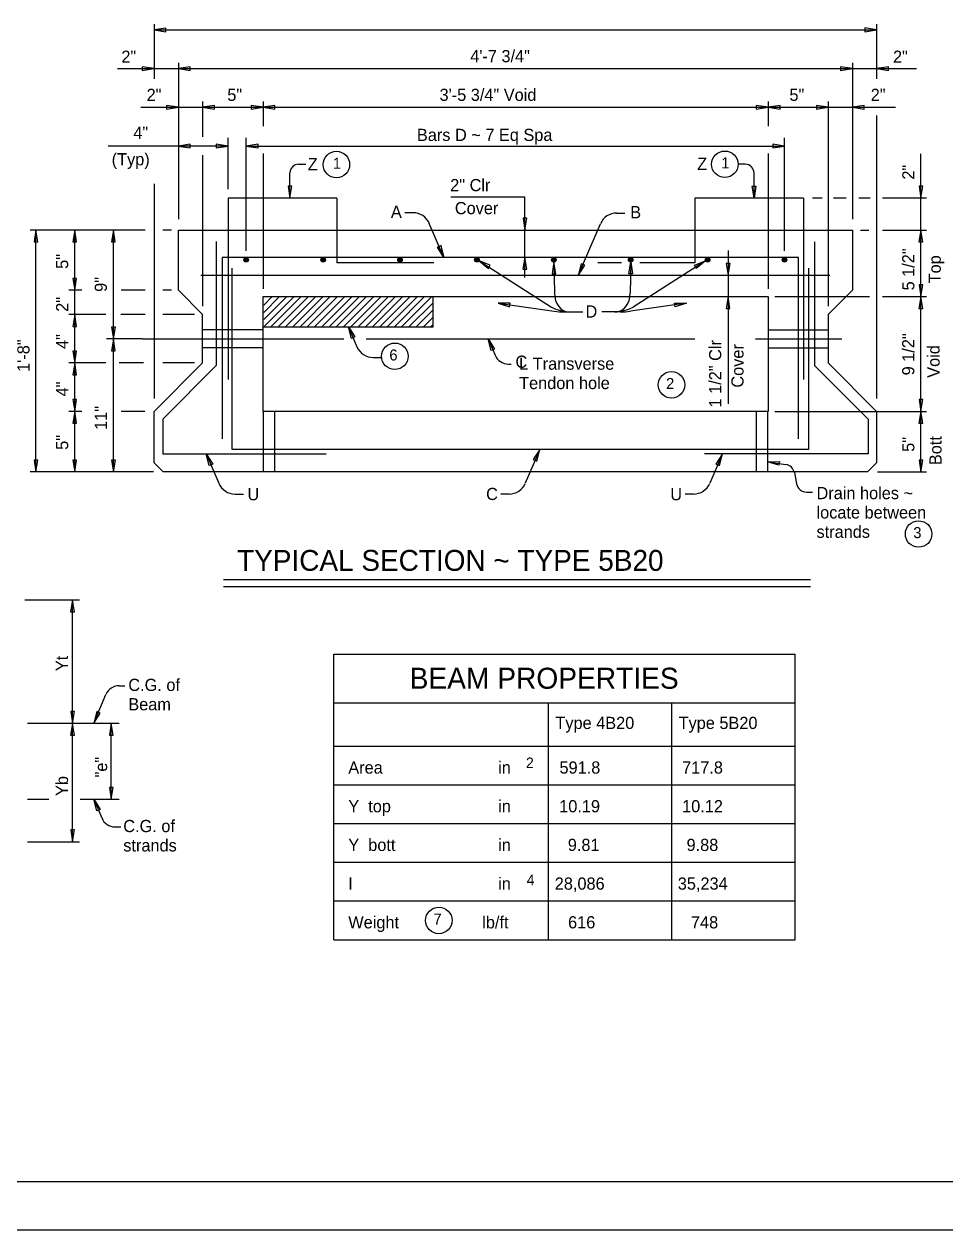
# Model space of a CAD drawing. Extents: x 1000 to 1069, y 1000 to 1045.
# Drawn here: x 1016.41 to 1025.93, y 1000 to 1012.47 of the extents above; entities that cross this region are included whole.
import ezdxf

# ---------------------------------------------------------------- set-up
doc = ezdxf.new("R2010")
doc.units = 0
doc.layers.add('D_SHEET', color=7, linetype='Continuous')
doc.layers.add('Working Level 1', color=7, linetype='Continuous')

msp = doc.modelspace()

# ---------------------------------------------------------------- linework, layer by layer
at = {"layer": 'D_SHEET'}
for p, q in [((1002, 1000.5), (1033.5, 1000.5)), ((1000, 1000), (1034, 1000))]:
    msp.add_line(p, q, dxfattribs=at)
at = {"layer": 'Working Level 1'}
for p, q in [((1017.751, 1012.465), (1017.751, 1011.899)), ((1025.217, 1012.465), (1025.217, 1011.899)), ((1017.751, 1012.405), (1025.217, 1012.405)), ((1018.002, 1012.065), (1018.002, 1010.45)), ((1024.966, 1012.065), (1024.966, 1010.45)), ((1017.372, 1012.005), (1025.628, 1012.005)), ((1018.252, 1011.665), (1018.252, 1011.299)), ((1018.877, 1011.665), (1018.877, 1011.411)), ((1024.096, 1011.665), (1024.096, 1011.411)), ((1024.717, 1011.665), (1024.717, 1009.55)), ((1017.616, 1011.605), (1025.411, 1011.605)), ((1025.217, 1011.521), (1025.217, 1008.594)), ((1018.516, 1010.76), (1018.516, 1011.29)), ((1018.703, 1010.121), (1018.703, 1011.29)), ((1024.266, 1010.121), (1024.266, 1011.29)), ((1018.516, 1011.205), (1017.278, 1011.205)), ((1018.703, 1011.205), (1024.266, 1011.205)), ((1018.252, 1011.111), (1018.252, 1009.55)), ((1018.877, 1011.126), (1018.877, 1009.729)), ((1024.096, 1011.126), (1024.096, 1009.729)), ((1025.674, 1007.835), (1025.674, 1011.125)), ((1019.155, 1010.667), (1019.155, 1010.926)), ((1019.245, 1011.016), (1019.319, 1011.016)), ((1023.86, 1011.016), (1023.786, 1011.016)), ((1023.95, 1010.667), (1023.95, 1010.926)), ((1017.751, 1010.814), (1017.751, 1008.594)), ((1018.516, 1010.667), (1018.516, 1008.792)), ((1019.641, 1010.667), (1018.516, 1010.667)), ((1018.736, 1010.667), (1018.735, 1010.667)), ((1019.641, 1010.667), (1019.641, 1009.998)), ((1020.816, 1010.681), (1021.583, 1010.681)), ((1021.583, 1009.844), (1021.583, 1010.681)), ((1023.337, 1010.667), (1023.337, 1009.998)), ((1024.462, 1010.667), (1023.337, 1010.667)), ((1024.243, 1010.667), (1024.244, 1010.667)), ((1024.462, 1010.667), (1024.462, 1008.792)), ((1024.655, 1010.667), (1024.556, 1010.667)), ((1024.903, 1010.667), (1024.772, 1010.667)), ((1025.149, 1010.667), (1025.034, 1010.667)), ((1025.734, 1010.667), (1025.277, 1010.667)), ((1020.428, 1010.515), (1020.342, 1010.515)), ((1022.531, 1010.512), (1022.617, 1010.512)), ((1017.658, 1010.336), (1016.471, 1010.336)), ((1016.531, 1007.835), (1016.531, 1010.336)), ((1016.931, 1007.835), (1016.931, 1010.336)), ((1017.331, 1007.835), (1017.331, 1010.336)), ((1017.93, 1010.336), (1017.843, 1010.336)), ((1018.002, 1010.336), (1024.966, 1010.336)), ((1018.002, 1009.713), (1018.002, 1010.336)), ((1020.745, 1010.054), (1020.595, 1010.405)), ((1022.134, 1009.867), (1022.363, 1010.402)), ((1024.966, 1010.336), (1024.966, 1009.713)), ((1025.05, 1010.336), (1025.136, 1010.336)), ((1025.277, 1010.336), (1025.734, 1010.336)), ((1018.393, 1010.217), (1018.393, 1008.935)), ((1024.575, 1010.216), (1024.575, 1008.935)), ((1024.409, 1010.054), (1018.454, 1010.054)), ((1018.454, 1010.054), (1018.454, 1008.179)), ((1023.683, 1010.124), (1023.683, 1008.538)), ((1024.409, 1008.179), (1024.409, 1010.054)), ((1018.557, 1008.068), (1018.557, 1009.943)), ((1020.641, 1009.998), (1019.641, 1009.998)), ((1021.109, 1010.018), (1021.858, 1009.54)), ((1021.883, 1010.005), (1021.887, 1009.684)), ((1022.582, 1009.998), (1022.337, 1009.998)), ((1022.676, 1010.005), (1022.671, 1009.684)), ((1023.45, 1010.018), (1022.7, 1009.54)), ((1023.337, 1009.998), (1022.769, 1009.998)), ((1024.512, 1009.943), (1024.512, 1008.068)), ((1024.735, 1009.867), (1018.234, 1009.867)), ((1017.006, 1009.713), (1016.871, 1009.713)), ((1017.658, 1009.713), (1017.41, 1009.713)), ((1017.93, 1009.713), (1017.843, 1009.713)), ((1018.252, 1009.463), (1018.002, 1009.713)), ((1024.966, 1009.713), (1024.717, 1009.463)), ((1018.877, 1008.461), (1018.877, 1009.648)), ((1018.877, 1009.648), (1024.096, 1009.648)), ((1018.884, 1009.336), (1019.197, 1009.648)), ((1018.884, 1009.56), (1018.972, 1009.648)), ((1018.884, 1009.485), (1019.047, 1009.648)), ((1018.884, 1009.411), (1019.122, 1009.648)), ((1018.959, 1009.336), (1019.272, 1009.648)), ((1019.034, 1009.336), (1019.347, 1009.648)), ((1019.109, 1009.336), (1019.422, 1009.648)), ((1019.184, 1009.336), (1019.497, 1009.648)), ((1019.259, 1009.336), (1019.572, 1009.648)), ((1019.334, 1009.336), (1019.647, 1009.648)), ((1019.409, 1009.336), (1019.722, 1009.648)), ((1019.484, 1009.336), (1019.797, 1009.648)), ((1019.559, 1009.336), (1019.872, 1009.648)), ((1019.634, 1009.336), (1019.947, 1009.648)), ((1019.709, 1009.336), (1020.022, 1009.648)), ((1019.784, 1009.336), (1020.097, 1009.648)), ((1019.859, 1009.336), (1020.172, 1009.648)), ((1019.934, 1009.336), (1020.247, 1009.648)), ((1020.009, 1009.336), (1020.322, 1009.648)), ((1020.084, 1009.336), (1020.397, 1009.648)), ((1020.159, 1009.336), (1020.472, 1009.648)), ((1020.234, 1009.336), (1020.547, 1009.648)), ((1020.309, 1009.336), (1020.622, 1009.648)), ((1020.384, 1009.336), (1020.634, 1009.585)), ((1020.634, 1009.336), (1020.634, 1009.648)), ((1021.305, 1009.58), (1021.885, 1009.498)), ((1023.253, 1009.58), (1022.673, 1009.498)), ((1024.096, 1009.648), (1024.096, 1008.461)), ((1024.164, 1009.648), (1025.144, 1009.648)), ((1025.277, 1009.648), (1025.734, 1009.648)), ((1017.253, 1009.463), (1016.871, 1009.463)), ((1017.658, 1009.463), (1017.407, 1009.463)), ((1018.169, 1009.463), (1017.843, 1009.463)), ((1018.252, 1008.962), (1018.252, 1009.463)), ((1020.459, 1009.336), (1020.634, 1009.51)), ((1020.534, 1009.336), (1020.634, 1009.435)), ((1021.99, 1009.49), (1022.18, 1009.49)), ((1022.568, 1009.49), (1022.379, 1009.49)), ((1024.717, 1009.463), (1024.717, 1008.962)), ((1018.877, 1009.304), (1018.252, 1009.304)), ((1018.884, 1009.336), (1020.634, 1009.336)), ((1019.759, 1009.335), (1019.847, 1009.129)), ((1020.609, 1009.336), (1020.634, 1009.361)), ((1024.096, 1009.304), (1024.717, 1009.304)), ((1017.631, 1009.211), (1017.26, 1009.211)), ((1017.631, 1009.211), (1019.713, 1009.211)), ((1019.944, 1009.211), (1023.338, 1009.211)), ((1021.202, 1009.211), (1021.274, 1009.042)), ((1023.965, 1009.211), (1024.857, 1009.211)), ((1018.877, 1009.117), (1018.252, 1009.117)), ((1024.096, 1009.117), (1024.717, 1009.117)), ((1017.253, 1008.962), (1016.871, 1008.962)), ((1017.643, 1008.962), (1017.39, 1008.962)), ((1017.751, 1008.461), (1018.252, 1008.962)), ((1018.393, 1008.935), (1017.841, 1008.382)), ((1018.169, 1008.962), (1017.843, 1008.962)), ((1020.015, 1009.019), (1020.101, 1009.019)), ((1021.412, 1008.951), (1021.441, 1008.951)), ((1024.575, 1008.935), (1025.128, 1008.382)), ((1024.717, 1008.962), (1025.217, 1008.461)), ((1017.006, 1008.461), (1016.871, 1008.461)), ((1017.655, 1008.461), (1017.41, 1008.461)), ((1017.751, 1007.93), (1017.751, 1008.461)), ((1024.096, 1008.461), (1018.877, 1008.461)), ((1018.877, 1008.461), (1018.877, 1007.835)), ((1018.996, 1008.461), (1018.996, 1007.835)), ((1023.973, 1008.461), (1023.973, 1007.835)), ((1024.091, 1008.461), (1024.091, 1007.835)), ((1024.164, 1008.461), (1025.734, 1008.461)), ((1025.217, 1008.461), (1025.217, 1007.93)), ((1017.841, 1008.382), (1017.841, 1008.022)), ((1025.128, 1008.382), (1025.128, 1008.022)), ((1024.512, 1008.068), (1018.557, 1008.068)), ((1021.736, 1008.068), (1021.586, 1007.718)), ((1017.844, 1007.835), (1017.751, 1007.93)), ((1017.841, 1008.022), (1019.528, 1008.022)), ((1018.29, 1008.022), (1018.42, 1007.718)), ((1025.128, 1008.022), (1023.44, 1008.022)), ((1023.623, 1008.022), (1023.493, 1007.718)), ((1024.09, 1007.941), (1024.28, 1007.912)), ((1025.217, 1007.93), (1025.124, 1007.835)), ((1017.744, 1007.835), (1016.471, 1007.835)), ((1025.124, 1007.835), (1017.844, 1007.835)), ((1024.367, 1007.828), (1024.39, 1007.712)), ((1025.226, 1007.835), (1025.734, 1007.835)), ((1018.588, 1007.607), (1018.674, 1007.607)), ((1021.419, 1007.607), (1021.333, 1007.607)), ((1023.325, 1007.607), (1023.239, 1007.607)), ((1024.493, 1007.627), (1024.555, 1007.627)), ((1018.467, 1006.724), (1024.534, 1006.724)), ((1018.467, 1006.651), (1024.534, 1006.651)), ((1016.415, 1006.513), (1016.98, 1006.513)), ((1016.909, 1004.012), (1016.909, 1006.513)), ((1019.61, 1003), (1019.61, 1005.95)), ((1019.61, 1005.95), (1024.376, 1005.95)), ((1024.376, 1003), (1024.376, 1005.95)), ((1017.392, 1005.626), (1017.45, 1005.626)), ((1017.127, 1005.238), (1017.254, 1005.535)), ((1019.61, 1005.45), (1024.376, 1005.45)), ((1021.826, 1003), (1021.826, 1005.45)), ((1023.101, 1003), (1023.101, 1005.45)), ((1016.442, 1005.238), (1017.392, 1005.238)), ((1017.309, 1004.452), (1017.309, 1005.238)), ((1019.61, 1005), (1019.61, 1005)), ((1019.61, 1005), (1024.376, 1005)), ((1023.101, 1005), (1023.101, 1005)), ((1019.61, 1004.6), (1024.376, 1004.6)), ((1016.442, 1004.452), (1016.664, 1004.452)), ((1016.987, 1004.452), (1017.392, 1004.452)), ((1017.127, 1004.452), (1017.21, 1004.258)), ((1019.61, 1004.2), (1024.376, 1004.2)), ((1017.348, 1004.166), (1017.406, 1004.166)), ((1016.442, 1004.012), (1016.98, 1004.012)), ((1019.61, 1003.8), (1024.376, 1003.8)), ((1019.61, 1003.401), (1024.376, 1003.401)), ((1019.61, 1003), (1024.376, 1003))]:
    msp.add_line(p, q, dxfattribs=at)
for points in [[(1017.751, 1012.405), (1017.874, 1012.385), (1017.874, 1012.424)], [(1025.217, 1012.405), (1025.094, 1012.425), (1025.094, 1012.386)], [(1017.751, 1012.005), (1017.629, 1012.025), (1017.629, 1011.986)], [(1018.002, 1012.005), (1018.124, 1011.985), (1018.124, 1012.024)], [(1024.966, 1012.005), (1024.844, 1012.025), (1024.844, 1011.986)], [(1025.217, 1012.005), (1025.339, 1011.985), (1025.339, 1012.024)], [(1018.002, 1011.605), (1017.879, 1011.625), (1017.879, 1011.586)], [(1018.252, 1011.605), (1018.375, 1011.585), (1018.375, 1011.624)], [(1018.877, 1011.605), (1018.755, 1011.625), (1018.755, 1011.586)], [(1018.877, 1011.605), (1019, 1011.585), (1019, 1011.624)], [(1024.096, 1011.605), (1023.974, 1011.625), (1023.974, 1011.586)], [(1024.096, 1011.605), (1024.219, 1011.585), (1024.219, 1011.624)], [(1024.717, 1011.605), (1024.595, 1011.625), (1024.595, 1011.586)], [(1024.966, 1011.605), (1025.089, 1011.585), (1025.089, 1011.624)], [(1018.002, 1011.205), (1018.124, 1011.185), (1018.124, 1011.224)], [(1018.516, 1011.205), (1018.394, 1011.225), (1018.394, 1011.186)], [(1018.703, 1011.205), (1018.826, 1011.185), (1018.826, 1011.224)], [(1024.265, 1011.205), (1024.143, 1011.225), (1024.143, 1011.186)], [(1019.155, 1010.667), (1019.175, 1010.789), (1019.136, 1010.789)], [(1023.95, 1010.667), (1023.93, 1010.789), (1023.969, 1010.789)], [(1025.674, 1010.667), (1025.694, 1010.789), (1025.655, 1010.789)], [(1021.583, 1010.336), (1021.603, 1010.458), (1021.564, 1010.458)], [(1016.531, 1010.336), (1016.511, 1010.213), (1016.55, 1010.213)], [(1016.931, 1010.336), (1016.911, 1010.213), (1016.95, 1010.213)], [(1017.331, 1010.336), (1017.311, 1010.213), (1017.35, 1010.213)], [(1025.674, 1010.336), (1025.654, 1010.213), (1025.693, 1010.213)], [(1020.745, 1010.054), (1020.679, 1010.159), (1020.714, 1010.174)], [(1020.745, 1010.054), (1020.716, 1010.175), (1020.68, 1010.16)], [(1021.583, 1010.054), (1021.563, 1009.932), (1021.602, 1009.932)], [(1021.109, 1010.018), (1021.205, 1009.94), (1021.224, 1009.973)], [(1021.883, 1010.005), (1021.864, 1009.882), (1021.903, 1009.883)], [(1022.134, 1009.867), (1022.201, 1009.972), (1022.165, 1009.987)], [(1022.676, 1010.005), (1022.694, 1009.882), (1022.655, 1009.883)], [(1023.45, 1010.018), (1023.353, 1009.94), (1023.334, 1009.973)], [(1023.683, 1009.867), (1023.703, 1009.99), (1023.664, 1009.99)], [(1016.931, 1009.713), (1016.951, 1009.836), (1016.912, 1009.836)], [(1025.674, 1009.648), (1025.694, 1009.771), (1025.655, 1009.771)], [(1021.305, 1009.58), (1021.424, 1009.543), (1021.429, 1009.581)], [(1023.253, 1009.58), (1023.135, 1009.543), (1023.129, 1009.581)], [(1023.683, 1009.648), (1023.663, 1009.526), (1023.701, 1009.526)], [(1025.674, 1009.648), (1025.654, 1009.526), (1025.693, 1009.526)], [(1016.931, 1009.463), (1016.911, 1009.34), (1016.95, 1009.34)], [(1017.331, 1009.211), (1017.351, 1009.333), (1017.312, 1009.333)], [(1019.759, 1009.336), (1019.826, 1009.231), (1019.79, 1009.216)], [(1017.331, 1009.211), (1017.311, 1009.088), (1017.35, 1009.088)], [(1021.202, 1009.211), (1021.269, 1009.106), (1021.233, 1009.091)], [(1016.931, 1008.962), (1016.951, 1009.084), (1016.912, 1009.084)], [(1016.931, 1008.962), (1016.911, 1008.839), (1016.95, 1008.839)], [(1016.931, 1008.461), (1016.951, 1008.583), (1016.912, 1008.583)], [(1025.674, 1008.461), (1025.694, 1008.583), (1025.655, 1008.583)], [(1016.931, 1008.461), (1016.911, 1008.338), (1016.95, 1008.338)], [(1025.674, 1008.461), (1025.654, 1008.338), (1025.693, 1008.338)], [(1021.736, 1008.068), (1021.669, 1007.963), (1021.705, 1007.948)], [(1016.531, 1007.835), (1016.551, 1007.958), (1016.512, 1007.958)], [(1016.931, 1007.835), (1016.951, 1007.958), (1016.912, 1007.958)], [(1017.331, 1007.835), (1017.351, 1007.958), (1017.312, 1007.958)], [(1018.29, 1008.022), (1018.357, 1007.917), (1018.321, 1007.902)], [(1023.623, 1008.022), (1023.556, 1007.917), (1023.592, 1007.902)], [(1024.09, 1007.941), (1024.214, 1007.942), (1024.208, 1007.904)], [(1025.674, 1007.835), (1025.694, 1007.958), (1025.655, 1007.958)], [(1016.909, 1006.513), (1016.889, 1006.39), (1016.928, 1006.39)], [(1016.909, 1005.238), (1016.929, 1005.36), (1016.89, 1005.36)], [(1017.127, 1005.238), (1017.193, 1005.343), (1017.158, 1005.358)], [(1016.909, 1005.238), (1016.889, 1005.115), (1016.928, 1005.115)], [(1017.309, 1005.238), (1017.289, 1005.115), (1017.328, 1005.115)], [(1017.309, 1004.452), (1017.329, 1004.574), (1017.29, 1004.574)], [(1017.127, 1004.452), (1017.193, 1004.347), (1017.158, 1004.332)], [(1016.909, 1004.012), (1016.929, 1004.135), (1016.89, 1004.135)]]:
    msp.add_lwpolyline(points, close=True, dxfattribs=at)
for centre, radius in [((1019.635, 1011.013), 0.137), ((1023.649, 1011.016), 0.137), ((1018.703, 1010.028), 0.0235), ((1018.703, 1010.028), 0.0188), ((1018.703, 1010.028), 0.0141), ((1019.498, 1010.028), 0.0235), ((1019.498, 1010.028), 0.0188), ((1019.498, 1010.028), 0.0141), ((1020.292, 1010.028), 0.0235), ((1020.292, 1010.028), 0.0188), ((1020.292, 1010.028), 0.0141), ((1021.087, 1010.028), 0.0235), ((1021.087, 1010.028), 0.0188), ((1021.087, 1010.028), 0.0141), ((1021.882, 1010.028), 0.0235), ((1021.882, 1010.028), 0.0188), ((1021.882, 1010.028), 0.0141), ((1022.676, 1010.028), 0.0235), ((1022.676, 1010.028), 0.0188), ((1022.676, 1010.028), 0.0141), ((1023.471, 1010.028), 0.0235), ((1023.471, 1010.028), 0.0188), ((1023.471, 1010.028), 0.0141), ((1024.265, 1010.028), 0.0235), ((1024.265, 1010.028), 0.0188), ((1024.265, 1010.028), 0.0141), ((1018.703, 1010.028), 0.00941), ((1018.703, 1010.028), 0.0047), ((1019.498, 1010.028), 0.00941), ((1019.498, 1010.028), 0.0047), ((1020.292, 1010.028), 0.00941), ((1020.292, 1010.028), 0.0047), ((1021.087, 1010.028), 0.00941), ((1021.087, 1010.028), 0.0047), ((1021.882, 1010.028), 0.00941), ((1021.882, 1010.028), 0.0047), ((1022.676, 1010.028), 0.00941), ((1022.676, 1010.028), 0.0047), ((1023.471, 1010.028), 0.00941), ((1023.471, 1010.028), 0.0047), ((1024.265, 1010.028), 0.00941), ((1024.265, 1010.028), 0.0047), ((1020.239, 1009.031), 0.137), ((1023.097, 1008.736), 0.137), ((1025.651, 1007.194), 0.137), ((1020.693, 1003.199), 0.137)]:
    msp.add_circle(centre, radius, dxfattribs=at)
for centre, radius, start, end in [((1019.245, 1010.926), 0.09, 90, 180), ((1023.86, 1010.926), 0.09, 0, 90), ((1020.428, 1010.333), 0.182, 23.1694, 90), ((1022.531, 1010.33), 0.182, 90, 156.8306), ((1022.045, 1009.865), 0.375, 240.057, 270), ((1021.99, 1010.24), 0.75, 261.9577, 270), ((1022.513, 1009.865), 0.375, 270, 299.943), ((1022.568, 1010.24), 0.75, 270, 278.0423), ((1020.015, 1009.201), 0.182, 203.1694, 270), ((1021.412, 1009.101), 0.15, 203.1694, 270), ((1024.264, 1007.808), 0.105, 11.1652, 81.243), ((1018.588, 1007.789), 0.182, 203.1694, 270), ((1021.419, 1007.789), 0.182, 270, 336.8306), ((1023.325, 1007.789), 0.182, 270, 336.8306), ((1024.493, 1007.732), 0.105, 191.1652, 270), ((1017.392, 1005.476), 0.15, 90, 156.9441), ((1017.348, 1004.316), 0.15, 203.0559, 270)]:
    msp.add_arc(centre, radius, start, end, dxfattribs=at)
for centre, start_param, end_param in [((1022.037, 1009.687), 4.727196, 6.283185), ((1022.521, 1009.687), 0, 1.555989)]:
    msp.add_ellipse(centre, major_axis=(0, -0.197), ratio=0.761874, start_param=start_param, end_param=end_param, dxfattribs=at)

# ---------------------------------------------------------------- texts
for s, height, p in [('2"', 0.126, (1017.413, 1012.065)), ('4\'-7 3/4"', 0.126, (1021.018, 1012.071)), ('2"', 0.126, (1025.386, 1012.065)), ('2"', 0.126, (1017.674, 1011.671)), ('5"', 0.126, (1018.508, 1011.671)), ('3\'-5 3/4" Void', 0.126, (1020.701, 1011.671)), ('5"', 0.126, (1024.316, 1011.671)), ('2"', 0.126, (1025.156, 1011.671)), ('4"', 0.126, (1017.537, 1011.279)), ('Bars D ~ 7 Eq Spa', 0.126, (1020.467, 1011.257)), ('(Typ)', 0.126, (1017.313, 1011.005)), ('Z', 0.126, (1019.339, 1010.954)), ('1', 0.114, (1019.598, 1010.969)), ('Z', 0.126, (1023.362, 1010.957)), ('1', 0.114, (1023.612, 1010.973)), ('A', 0.126, (1020.198, 1010.462)), ('Cover', 0.126, (1020.859, 1010.5)), ('B', 0.126, (1022.671, 1010.458)), ('D', 0.126, (1022.209, 1009.431)), ('6', 0.114, (1020.182, 1008.988)), ('C', 0.126, (1021.485, 1008.912)), ('L Transverse', 0.126, (1021.523, 1008.892)), ('Tendon hole', 0.126, (1021.523, 1008.692)), ('2', 0.114, (1023.041, 1008.693)), ('C', 0.126, (1021.182, 1007.545)), ('Drain holes ~', 0.126, (1024.596, 1007.554)), ('U', 0.126, (1018.716, 1007.542)), ('U', 0.126, (1023.085, 1007.542)), ('locate between', 0.126, (1024.596, 1007.354)), ('strands', 0.126, (1024.596, 1007.154)), ('3', 0.114, (1025.596, 1007.151)), ('TYPICAL SECTION ~ TYPE 5B20', 0.216, (1018.609, 1006.813)), ('BEAM PROPERTIES', 0.2175, (1020.392, 1005.594)), ('C.G. of', 0.126, (1017.485, 1005.571)), ('Beam', 0.126, (1017.485, 1005.371)), ('Type 4B20', 0.126, (1021.898, 1005.178)), ('Type 5B20', 0.126, (1023.171, 1005.178)), ('Area     ', 0.126, (1019.758, 1004.717)), ('in', 0.126, (1021.306, 1004.717)), ('2', 0.108, (1021.594, 1004.775)), ('    591.8', 0.126, (1021.753, 1004.717)), ('    717.8', 0.126, (1023.02, 1004.717)), ('Y  top   ', 0.126, (1019.758, 1004.317)), ('in', 0.126, (1021.306, 1004.317)), ('    10.19', 0.126, (1021.75, 1004.317)), ('    10.12', 0.126, (1023.02, 1004.317)), ('C.G. of', 0.126, (1017.433, 1004.112)), ('strands', 0.126, (1017.433, 1003.912)), ('Y  bott  ', 0.126, (1019.758, 1003.917)), ('in', 0.126, (1021.306, 1003.917)), ('     9.81', 0.126, (1021.792, 1003.917)), ('     9.88', 0.126, (1023.019, 1003.917)), ('I        ', 0.126, (1019.758, 1003.517)), ('in', 0.126, (1021.306, 1003.517)), ('4', 0.108, (1021.601, 1003.563)), ('   28,086', 0.126, (1021.751, 1003.517)), ('   35,234', 0.126, (1023.022, 1003.517)), ('Weight   ', 0.126, (1019.758, 1003.117)), ('7', 0.114, (1020.638, 1003.156)), ('lb/ft', 0.126, (1021.142, 1003.117)), ('      616', 0.126, (1021.748, 1003.117)), ('      748', 0.126, (1023.018, 1003.117))]:
    msp.add_text(s, height=height, dxfattribs=at).set_placement(p)
for s, rotation, p in [('2"', 90, (1025.608, 1010.857)), ('2" Clr', 360, (1020.811, 1010.738)), ('5"', 90, (1016.864, 1009.935)), ('5 1/2"', 90, (1025.607, 1009.712)), ('Top', 90, (1025.88, 1009.785)), ('9"', 90, (1017.264, 1009.697)), ('2"', 90, (1016.864, 1009.491)), ('1\'-8"', 90, (1016.464, 1008.87)), ('4"', 90, (1016.864, 1009.107)), ('1 1/2" Clr', 90, (1023.612, 1008.502)), ('9 1/2"', 90, (1025.607, 1008.834)), ('Cover', 90, (1023.842, 1008.707)), ('Void', 90, (1025.868, 1008.809)), ('4"', 90, (1016.864, 1008.616)), ('11"', 90, (1017.264, 1008.27)), ('5"', 90, (1016.864, 1008.064)), ('5"', 90, (1025.607, 1008.043)), ('Bott', 90, (1025.888, 1007.906)), ('Yt', 90, (1016.862, 1005.776)), ('"e"', 90, (1017.267, 1004.677)), ('Yb', 90, (1016.862, 1004.486))]:
    msp.add_text(s, height=0.126, rotation=rotation, dxfattribs=at).set_placement(p)

doc.saveas('drawing.dxf')
